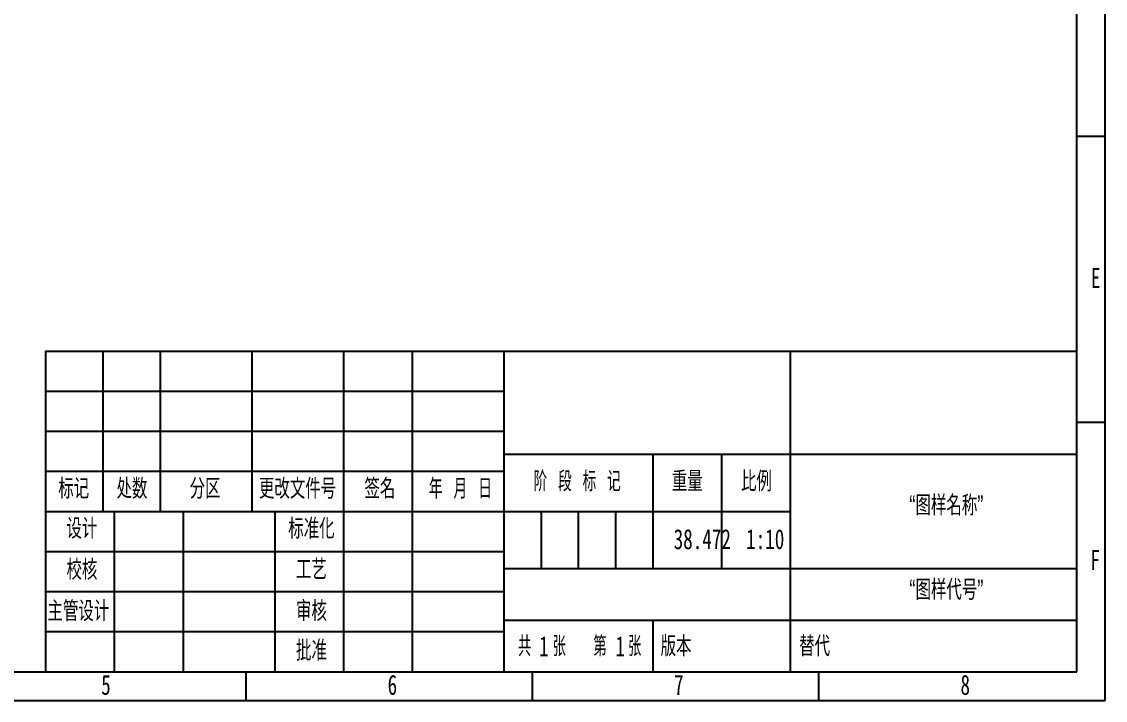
# Model space of a CAD drawing. Header units: millimetres. Extents: x -2889 to 8174, y 2447 to 8478.
# Drawn here: x 1714.7 to 1903.9, y 3332.2 to 3450.7 of the extents above; entities that cross this region are included whole.
import ezdxf

# ---------------------------------------------------------------- set-up
doc = ezdxf.new("R2010")
doc.units = ezdxf.units.MM
for name, color, linetype in [('10', 7, 'Continuous'), ('5', 7, 'Continuous'), ('9', 7, 'Continuous'), ('SLD-0', 7, 'Continuous')]:
    doc.layers.add(name, color=color, linetype=linetype)
doc.styles.add('SLDTEXTSTYLE0', font='TXT', dxfattribs={"width": 0.7, "bigfont": 'bigfont'})
doc.styles.add('SLDTEXTSTYLE1', font='TXT', dxfattribs={"width": 0.62, "bigfont": 'bigfont'})
doc.styles.add('SLDTEXTSTYLE2', font='TXT', dxfattribs={"width": 0.614286, "bigfont": 'bigfont'})
doc.styles.add('SLDTEXTSTYLE3', font='TXT', dxfattribs={"width": 0.6, "bigfont": 'bigfont'})
doc.styles.add('SLDTEXTSTYLE4', font='TXT', dxfattribs={"width": 0.7})

msp = doc.modelspace()

# ---------------------------------------------------------------- linework, layer by layer
at = {"layer": '10', "color": 7, "lineweight": 25}
for p, q in [((1728.856, 3393.158), (1728.856, 3365.158)), ((1738.856, 3393.158), (1738.856, 3365.158)), ((1754.856, 3393.158), (1754.856, 3365.158)), ((1770.856, 3393.158), (1770.856, 3337.158)), ((1782.856, 3393.158), (1782.856, 3337.158)), ((1798.856, 3393.158), (1798.856, 3337.158)), ((1848.856, 3393.158), (1848.856, 3365.158)), ((1798.856, 3375.158), (1898.856, 3375.158)), ((1824.842, 3375.158), (1824.842, 3355.158)), ((1836.856, 3375.158), (1836.856, 3355.158)), ((1718.856, 3372.158), (1798.856, 3372.158)), ((1718.856, 3365.158), (1848.856, 3365.158)), ((1730.856, 3365.158), (1730.856, 3337.158)), ((1742.856, 3365.158), (1742.856, 3337.158)), ((1758.856, 3365.158), (1758.856, 3337.158)), ((1848.856, 3365.158), (1848.856, 3337.158)), ((1718.856, 3358.158), (1798.856, 3358.158)), ((1798.856, 3355.158), (1898.856, 3355.158)), ((1718.856, 3351.158), (1798.856, 3351.158)), ((1798.856, 3346.158), (1898.856, 3346.158)), ((1718.856, 3344.158), (1798.856, 3344.158))]:
    msp.add_line(p, q, dxfattribs=at)
at = {"layer": '10', "color": 7}
for p, q in [((1718.856, 3386.158), (1798.856, 3386.158)), ((1718.856, 3379.158), (1798.856, 3379.158))]:
    msp.add_line(p, q, dxfattribs=at)
at = {"layer": '5', "color": 7, "lineweight": 25}
for p, q in [((1898.856, 3337.158), (1898.856, 3624.158)), ((1718.856, 3393.158), (1898.856, 3393.158)), ((1718.856, 3393.158), (1718.856, 3337.158)), ((1483.856, 3337.158), (1898.856, 3337.158))]:
    msp.add_line(p, q, dxfattribs=at)
at = {"layer": '5'}
for p, q in [((1903.856, 3430.658), (1898.856, 3430.658)), ((1903.856, 3380.658), (1898.856, 3380.658)), ((1753.856, 3332.158), (1753.856, 3337.158)), ((1803.856, 3332.158), (1803.856, 3337.158)), ((1853.856, 3332.158), (1853.856, 3337.158))]:
    msp.add_line(p, q, dxfattribs=at)
at = {"layer": '9', "color": 7}
for p, q in [((1903.856, 3332.158), (1903.856, 3480.658)), ((1483.856, 3332.158), (1903.856, 3332.158))]:
    msp.add_line(p, q, dxfattribs=at)
at = {"layer": 'SLD-0'}
for p, q in [((1805.356, 3365.158), (1805.356, 3355.158)), ((1811.856, 3365.158), (1811.856, 3355.158)), ((1818.356, 3365.158), (1818.356, 3355.158))]:
    msp.add_line(p, q, dxfattribs=at)
at = {"layer": 'SLD-0', "lineweight": 25}
msp.add_line((1824.842, 3346.158), (1824.842, 3337.158), dxfattribs=at)

# ---------------------------------------------------------------- texts
at = {"layer": '10', "char_height": 3.5}
for s, insert, attachment_point, style in [('E', (1902.174, 3407.673), 2, 'SLDTEXTSTYLE4'), ('“图样名称”', (1876.106, 3367.949), 2, 'SLDTEXTSTYLE0'), ('38.472', (1833.498, 3362.063), 2, 'SLDTEXTSTYLE4'), ('1:10', (1844.485, 3362.063), 2, 'SLDTEXTSTYLE4'), ('F', (1902.08, 3358.423), 2, 'SLDTEXTSTYLE4'), ('“图样代号”', (1876.109, 3353.208), 2, 'SLDTEXTSTYLE0'), ('1', (1804.998, 3343.359), 1, 'SLDTEXTSTYLE4'), ('1', (1818.336, 3343.359), 1, 'SLDTEXTSTYLE4'), ('5', (1729.401, 3336.615), 2, 'SLDTEXTSTYLE4'), ('6', (1779.403, 3336.615), 2, 'SLDTEXTSTYLE4'), ('7', (1829.403, 3336.615), 2, 'SLDTEXTSTYLE4'), ('8', (1879.403, 3336.615), 2, 'SLDTEXTSTYLE4')]:
    msp.add_mtext(s, dxfattribs=dict(at, insert=insert, attachment_point=attachment_point, style=style))
at = {"layer": '10', "color": 7, "char_height": 3.5, "attachment_point": 2}
for s, insert, style in [('标记', (1723.772, 3370.875), 'SLDTEXTSTYLE0'), ('处数', (1733.936, 3370.875), 'SLDTEXTSTYLE0'), ('分区', (1746.712, 3370.875), 'SLDTEXTSTYLE0'), ('更改文件号', (1762.848, 3370.875), 'SLDTEXTSTYLE0'), ('签名', (1777.216, 3370.875), 'SLDTEXTSTYLE0'), ('年 月 日', (1791.27, 3370.875), 'SLDTEXTSTYLE1'), ('阶 段 标 记', (1811.659, 3372.152), 'SLDTEXTSTYLE2'), ('重量', (1830.88, 3372.152), 'SLDTEXTSTYLE0'), ('比例', (1842.963, 3372.152), 'SLDTEXTSTYLE0'), ('设计', (1725.204, 3363.893), 'SLDTEXTSTYLE0'), ('标准化', (1765.267, 3363.893), 'SLDTEXTSTYLE0'), ('校核', (1725.204, 3356.714), 'SLDTEXTSTYLE0'), ('工艺', (1765.267, 3356.757), 'SLDTEXTSTYLE0'), ('主管设计', (1724.585, 3349.488), 'SLDTEXTSTYLE0'), ('审核', (1765.267, 3349.488), 'SLDTEXTSTYLE0'), ('批准', (1765.267, 3342.599), 'SLDTEXTSTYLE0'), ('共  张', (1805.508, 3343.359), 'SLDTEXTSTYLE3'), ('第  张', (1818.677, 3343.359), 'SLDTEXTSTYLE3'), ('版本', (1828.916, 3343.359), 'SLDTEXTSTYLE0')]:
    msp.add_mtext(s, dxfattribs=dict(at, insert=insert, style=style))
at = {"layer": 'SLD-0', "insert": (1850.417, 3343.359), "char_height": 3.5, "attachment_point": 1, "style": 'SLDTEXTSTYLE0'}
msp.add_mtext('替代', dxfattribs=at)

doc.saveas('drawing.dxf')
